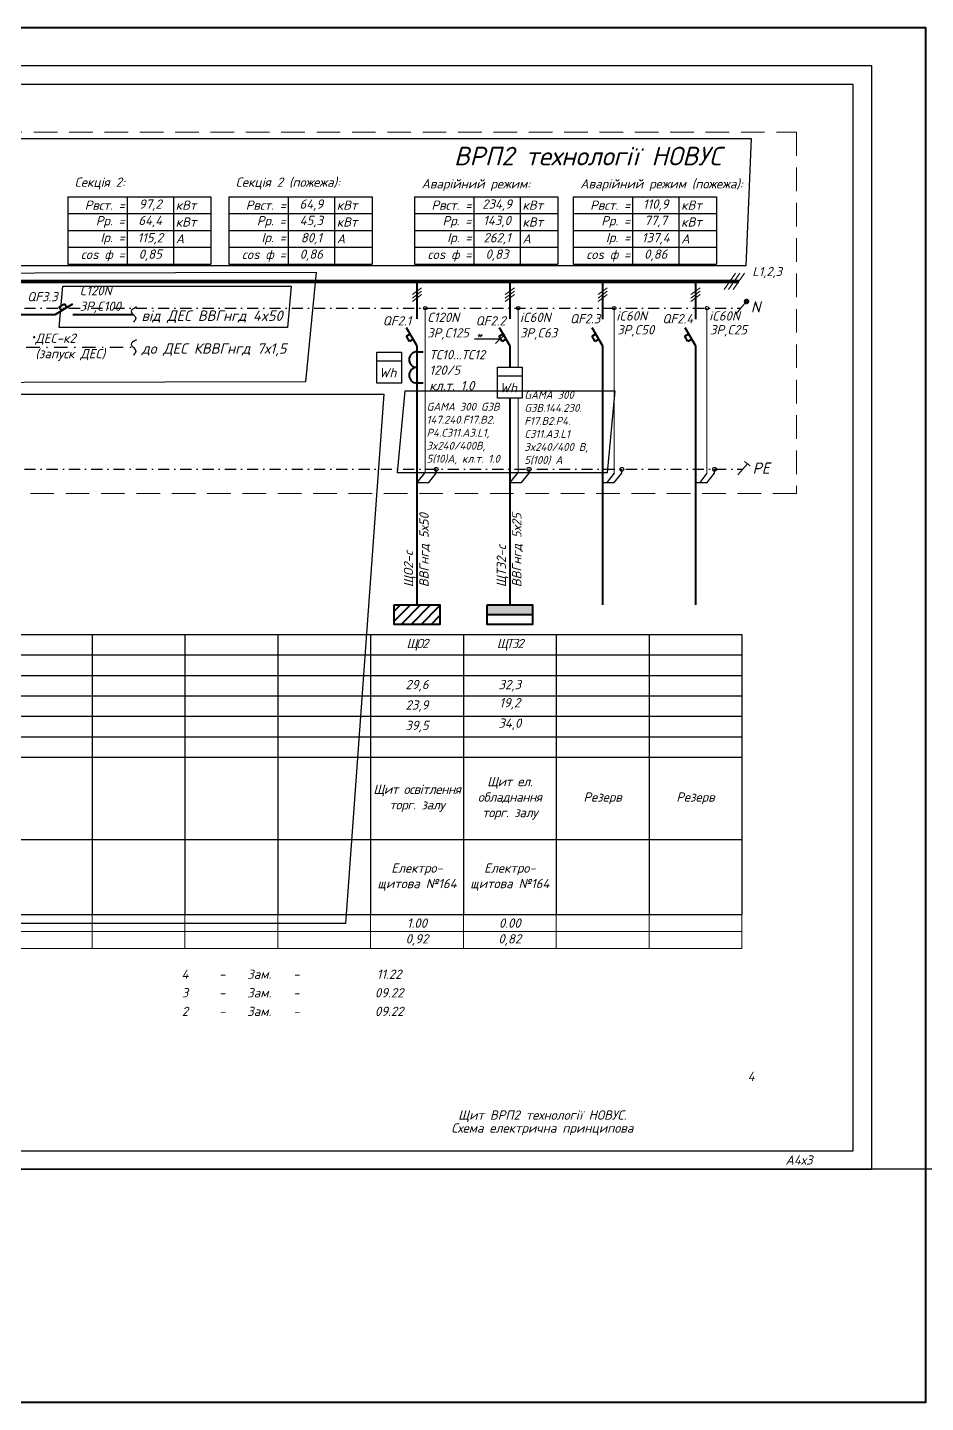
# Model space of a CAD drawing. Header units: millimetres. Extents: x -122434 to 1506205, y -201405 to 386015.
# Drawn here: x 41560 to 65749, y 148323 to 185336 of the extents above; entities that cross this region are included whole.
import ezdxf
from ezdxf.enums import TextEntityAlignment as Align

# ---------------------------------------------------------------- set-up
doc = ezdxf.new("R2010")
doc.units = ezdxf.units.MM
for name, pattern in [('DASHDOT', [25, 12, -6, 1, -6]), ('DASHDOTX2', [2, 1, -0.5, 0, -0.5]), ('DASHED', [9.525, 6.35, -3.175])]:
    doc.linetypes.add(name, pattern=pattern)
doc.layers.get('Defpoints').update_dxf_attribs({"color": 4})
for name, color, linetype in [('E_Зміни', 7, 'Continuous'), ('SO', 7, 'Continuous'), ('Схема', 7, 'Continuous')]:
    doc.layers.add(name, color=color, linetype=linetype)
doc.layers.add('Маркування електро ліній', color=7, linetype='Continuous', lineweight=18)
doc.layers.add('Рамка внешняя', color=4, linetype='Continuous', lineweight=30, plot=False)
doc.styles.add('GOST 2.304', font='isocpeui.ttf')
doc.styles.add('ICO', font='isocpeui.ttf')
doc.styles.get("Standard").update_dxf_attribs({"font": 'arial.ttf'})
doc.styles.add('ГОСТ 2.304', font='isocpeui.ttf')
doc.styles.add('СГЕНЕРИР_СТИЛЬ_7', font='isocpeui.ttf')
doc.dimstyles.new('М150', dxfattribs={"dimscale": 1, "dimtxt": 2.5, "dimasz": 2.5, "dimexe": 0, "dimexo": 2.5, "dimgap": 1, "dimtad": 1, "dimlfac": 150, "dimtxsty": 'Standard', "dimblk": 'OBLIQUE', "dimcen": 2.5, "dimadec": 0, "dimazin": 0, "dimtfac": 1, "dimtmove": 0, "dimatfit": 3, "dimldrblk": 'OBLIQUE', "dimfxl": 1, "dimarcsym": 0})

# ---------------------------------------------------------------- blocks, each defined once
blk = doc.blocks.new('*T211')
at = {"color": 0, "lineweight": -2, "transparency": 16777216}
for p, q in [((0, 0), (4000, 0)), ((0, 0), (0, -7540)), ((4000, 0), (4000, -7540)), ((6500, 0), (6500, -7540)), ((9000, 0), (9000, -7540)), ((11500, 0), (11500, -7540)), ((14000, 0), (14000, -3300)), ((16500, 0), (16500, -3300)), ((19000, 0), (19000, -7540)), ((21500, 0), (21500, -7540)), ((34000, 0), (34000, -5515)), ((36500, 0), (36500, -2200)), ((39000, 0), (39000, -1100)), ((41500, 0), (41500, -2200)), ((44000, 0), (44000, -1100)), ((46500, 0), (46500, -7540)), ((51500, 0), (51500, -3300)), ((54000, 0), (54000, -7540)), ((56500, 0), (56500, -7540)), ((0, -550), (56500, -550)), ((24000, -550), (24000, -3300)), ((26500, -550), (26500, -3300)), ((29000, -550), (29000, -7540)), ((31500, -550), (31500, -7540)), ((49000, -550), (49000, -3300)), ((0, -1100), (14000, -1100)), ((16500, -1100), (19000, -1100)), ((21500, -1100), (56500, -1100)), ((0, -1650), (56500, -1650)), ((39000, -1650), (39000, -7540)), ((44000, -1650), (44000, -3300)), ((0, -2200), (34000, -2200)), ((36500, -2200), (39000, -2200)), ((41500, -2200), (56500, -2200)), ((0, -2750), (56500, -2750)), ((36500, -2750), (36500, -7540)), ((41500, -2750), (41500, -7540)), ((0, -3300), (14000, -3300)), ((16500, -3300), (34000, -3300)), ((36500, -3300), (56500, -3300)), ((0, -5515), (11500, -5515)), ((14000, -5515), (24000, -5515)), ((14000, -5515), (14000, -7540)), ((16500, -5515), (16500, -7540)), ((24000, -5515), (24000, -7540)), ((26500, -5515), (29000, -5515)), ((26500, -5515), (26500, -7540)), ((31500, -5515), (49000, -5515)), ((44000, -5515), (44000, -7540)), ((49000, -5515), (49000, -7540)), ((51500, -5515), (56500, -5515)), ((51500, -5515), (51500, -7540)), ((0, -7540), (56500, -7540))]:
    blk.add_line(p, q, dxfattribs=at)
at = {"color": 0, "linetype": 'ByBlock', "lineweight": -2, "transparency": 16777216}
for p, q in [((4000, 0), (56500, 0)), ((24000, 0), (24000, -550)), ((26500, 0), (26500, -550)), ((29000, 0), (29000, -550)), ((31500, 0), (31500, -550)), ((49000, 0), (49000, -550)), ((14000, -1100), (16500, -1100)), ((19000, -1100), (21500, -1100)), ((39000, -1100), (39000, -1650)), ((44000, -1100), (44000, -1650)), ((34000, -2200), (36500, -2200)), ((36500, -2200), (36500, -2750)), ((39000, -2200), (41500, -2200)), ((41500, -2200), (41500, -2750)), ((14000, -3300), (16500, -3300)), ((14000, -3300), (14000, -5515)), ((16500, -3300), (16500, -5515)), ((24000, -3300), (24000, -5515)), ((26500, -3300), (26500, -5515)), ((34000, -3300), (36500, -3300)), ((44000, -3300), (44000, -5515)), ((49000, -3300), (49000, -5515)), ((51500, -3300), (51500, -5515)), ((11500, -5515), (14000, -5515)), ((24000, -5515), (26500, -5515)), ((29000, -5515), (31500, -5515)), ((34000, -5515), (34000, -7540)), ((49000, -5515), (51500, -5515))]:
    blk.add_line(p, q, dxfattribs=at)
at = {"layer": 'Defpoints', "color": 8, "linetype": 'ByBlock', "lineweight": 0, "transparency": 16777216}
for p, q in [((0, -7540), (0, -8447)), ((4000, -7540), (4000, -8447)), ((6500, -7540), (6500, -8447)), ((9000, -7540), (9000, -8447)), ((11500, -7540), (11500, -8447)), ((14000, -7540), (14000, -8447)), ((16500, -7540), (16500, -8447)), ((19000, -7540), (19000, -8447)), ((21500, -7540), (21500, -8447)), ((24000, -7540), (24000, -8447)), ((26500, -7540), (26500, -8447)), ((29000, -7540), (29000, -8447)), ((31500, -7540), (31500, -8447)), ((34000, -7540), (34000, -8447)), ((36500, -7540), (36500, -8447)), ((39000, -7540), (39000, -8447)), ((41500, -7540), (41500, -8447)), ((44000, -7540), (44000, -8447)), ((46500, -7540), (46500, -8447)), ((49000, -7540), (49000, -8447)), ((51500, -7540), (51500, -8447)), ((54000, -7540), (54000, -8447)), ((56500, -7540), (56500, -8447)), ((0, -7994), (56500, -7994)), ((0, -8447), (56500, -8447))]:
    blk.add_line(p, q, dxfattribs=at)
at = {"color": 0, "transparency": 16777216, "char_height": 250, "style": 'ГОСТ 2.304'}
for s, insert, width, attachment_point in [('Номер по плану', (2000, -275), 3880, 5), ('{\\T0.85;\\C7;ЩР1.1}', (5250, -275), 2380, 5), ('{\\T0.85;\\C7;ЩМЦ}', (7750, -275), 2380, 5), ('{\\T0.85;\\C7;ЩО1}', (10250, -275), 2380, 5), ('ЩТЗ1', (12750, -275), 2380, 5), ('ЩЗО1', (15250, -275), 2380, 5), ('{\\T0.85;\\C7;ЩРК1}', (22750, -275), 2380, 5), ('{\\T0.85;\\C7;ЩРК2}', (25250, -275), 2380, 5), ('ЩАО1', (27750, -275), 2380, 5), ('ЩАО2', (30250, -275), 2380, 5), ('{\\T0.85;\\C7;ЩО2}', (47750, -275), 2380, 5), ('{\\T0.85;\\C7;ЩТЗ2}', (50250, -275), 2380, 5), ('Тип', (2000, -825), 3880, 5), ('Рвст., кВт', (2000, -1375), 3880, 5), ('34,0', (5250, -1375), 2380, 5), ('22,0', (7750, -1375), 2380, 5), ('7,0', (10250, -1375), 2380, 5), ('69,7', (12750, -1375), 2380, 5), ('5,0', (15250, -1375), 2380, 5), ('7,5', (22750, -1375), 2380, 5), ('21,1', (25250, -1375), 2380, 5), ('1,7', (27750, -1375), 2380, 5), ('5,0', (30250, -1375), 2380, 5), ('29,6', (47750, -1375), 2380, 5), ('32,3', (50250, -1375), 2380, 5), ('Рр., кВт', (2000, -1925), 3880, 5), ('20,3', (5250, -1710), 2380, 2), ('12,7', (7750, -1710), 2380, 2), ('7,0', (10250, -1925), 2380, 5), ('33,7', (12750, -1710), 2380, 2), ('5,0', (15250, -1925), 2380, 5), ('5,2', (22750, -1710), 2380, 2), ('9,6', (25250, -1710), 2380, 2), ('1,7', (27750, -1925), 2380, 5), ('5,0', (30250, -1925), 2380, 5), ('23,9', (47750, -1925), 2380, 5), ('19,2', (50250, -1710), 2380, 2), ('Іном.', (2000, -2475), 3880, 5), ('38,7', (5250, -2260), 2380, 2), ('25,5', (7750, -2260), 2380, 2), ('11,8', (10250, -2475), 2380, 5), ('61,7', (12750, -2260), 2380, 2), ('8,5', (15250, -2475), 2380, 5), ('11,1', (22750, -2260), 2380, 2), ('20,4', (25250, -2260), 2380, 2), ('2,9', (27750, -2475), 2380, 5), ('8,3', (30250, -2475), 2380, 5), ('39,5', (47750, -2475), 2380, 5), ('34,0', (50250, -2260), 2380, 2), ('Іп', (2000, -3025), 3880, 5), ('{\\T0.95;Щит розподільчий розеток доп. приміщень}', (5250, -4408), 2380, 5), ('Щит зовнішнього освітлення Новус', (15250, -4408), 2380, 5), ("{\\T0.95;Щит розподільчий сервера, комп'ютерів}", (22750, -4408), 2380, 5), ("{\\T0.95;Щит розподільчий сервера, комп'ютерів}", (25250, -4408), 2380, 5), ('{\\T0.95;Щит аварійного освітлення (ліва частина)}', (27750, -4408), 2380, 5), ('{\\T0.95;Щит аварійного освітлення торг. залу}', (30250, -4408), 2380, 5), ('{\\C7;Зарядний пристрій\\Pпідігрів картера\\PДЕС}', (32750, -4408), 2380, 5), ('{\\T0.95;\\C7;Найменування обладнання за планом}', (2000, -4408), 3880, 5), ("{\\T0.95;Щит силовий м'ясного цеху}", (7750, -4408), 2380, 5), ('{\\T0.95;Щит ел. обладнання торг. залу}', (12750, -4408), 2380, 5), ('{\\T0.95;Щит освітлення торг. залу}', (47750, -4408), 2380, 5), ('{\\T0.95;Щит ел. обладнання торг. залу}', (50250, -4408), 2380, 5), ('{\\T0.95;Щит освітлення}', (10250, -4408), 2380, 5), ('Резерв', (17750, -4408), 2380, 5), ('Резерв', (20250, -4408), 2380, 5), ('Резерв', (35250, -4408), 2380, 5), ('Резерв', (52750, -4408), 2380, 5), ('Резерв', (55250, -4408), 2380, 5), ('Електро- щитова №161', (5250, -6528), 2380, 5), ('Приміщення №152', (7750, -6528), 2380, 5), ('Електро- щитова №161', (10250, -6528), 2380, 5), ('Приміщення №152', (12750, -6528), 2380, 5), ('Електро- щитова №161', (15250, -6528), 2380, 5), ('Електро- щитова №161', (22750, -6528), 2380, 5), ('Електро- щитова №164', (25250, -6528), 2380, 5), ('Електро- щитова №161', (27750, -6528), 2380, 5), ('Електро- щитова №164', (30250, -6528), 2380, 5), ('Електро- щитова №164', (47750, -6528), 2380, 5), ('Електро- щитова №164', (50250, -6528), 2380, 5), ('{\\T0.95;\\C7;Місце встановлення}', (2000, -6528), 3880, 5)]:
    blk.add_mtext(s, dxfattribs=dict(at, insert=insert, width=width, attachment_point=attachment_point))
at = {"color": 7, "true_color": 0xffffff, "transparency": 16777216, "char_height": 250, "attachment_point": 5, "style": 'ГОСТ 2.304'}
for s, insert, width in [('Кп', (2000, -7767), 3880), ('1,00', (15250, -7767), 2380), ('0.00', (27750, -7767), 2380), ('0.00', (30250, -7767), 2380), ('1.00', (47750, -7767), 2380), ('0.00', (50250, -7767), 2380), ('cos ф', (2000, -8220), 3880), ('0,90', (10250, -8220), 2380), ('0,90', (15250, -8220), 2380), ('0,90', (27750, -8220), 2380), ('0,92', (30250, -8220), 2380), ('0,92', (47750, -8220), 2380), ('0,82', (50250, -8220), 2380)]:
    blk.add_mtext(s, dxfattribs=dict(at, insert=insert, width=width))
blk = doc.blocks.new('*U160')
at = {"color": 0, "lineweight": 40}
for p, q in [((0, 0), (0, -1005)), ((-284, -1468), (-180, -1408)), ((-204, -1607), (-284, -1468)), ((0, -1720), (-280, -1240)), ((-100, -1547), (-204, -1607))]:
    blk.add_line(p, q, dxfattribs=at)
at = {"color": 0, "lineweight": 13}
for p, q in [((-124, -348), (124, -163)), ((-124, -441), (124, -256)), ((-124, -533), (124, -348))]:
    blk.add_line(p, q, dxfattribs=at)
at = {"color": 0, "lineweight": 9}
for p, q in [((311, -711), (311, -1240)), ((311, -1240), (311, -1720)), ((311, -2461), (311, -1720)), ((311, -2941), (311, -2461)), ((311, -5151), (311, -2941))]:
    blk.add_line(p, q, dxfattribs=at)
at = {"lineweight": 40}
for p, q in [((0, -1720), (0, -2226)), ((0, -2226), (0, -2941)), ((0, -2941), (0, -4529))]:
    blk.add_line(p, q, dxfattribs=at)
at = {"color": 0}
blk.add_circle((311, -711), 46.3, dxfattribs=at)
at = {"color": 0, "lineweight": 40}
blk.add_point((-37, -1659), dxfattribs=at)
at = {"style": 'ГОСТ 2.304'}
blk.add_attdef('QF', text='', height=250, dxfattribs=at).set_placement((-61, -997), align=Align.MIDDLE_RIGHT)
at = {"lineweight": 50, "style": 'ГОСТ 2.304'}
for tag, p in [('ТYPE', (369, -1046)), ('CURRENT', (391, -1419))]:
    blk.add_attdef(tag, p, '', height=250, dxfattribs=at)
blk = doc.blocks.new('_Oblique')
at = {"color": 0, "linetype": 'ByBlock', "lineweight": -2}
blk.add_line((-0.5, -0.5), (0.5, 0.5), dxfattribs=at)
blk = doc.blocks.new('Рамка А4х3')
at = {"lineweight": 40}
for p, q in [((4.94, 90), (4.94, 155)), ((4.94, 155), (19.94, 155)), ((9.94, 155), (9.94, 90)), ((9.94, 145), (19.94, 145)), ((9.94, 130), (19.94, 130)), ((9.94, 110), (19.94, 110)), ((19.94, 90), (4.94, 90))]:
    blk.add_line(p, q, dxfattribs=at)
at = {"lineweight": 25}
blk.add_line((14.94, 90), (14.94, 155), dxfattribs=at)
at = {"linetype": 'Continuous', "lineweight": 60}
for p, q in [((8, 5), (8, 90)), ((8, 90), (20, 90)), ((8, 90), (20, 90)), ((13, 5), (13, 90)), ((8, 65), (20, 65)), ((8, 30), (20, 30)), ((20, 5), (8, 5))]:
    blk.add_line(p, q, dxfattribs=at)
at = {"lineweight": 30, "ltscale": 100}
blk.add_lwpolyline([(20, 5), (625, 5), (625, 292), (20, 292)], close=True, dxfattribs=at)
at = {"layer": 'Рамка внешняя', "ltscale": 100}
blk.add_lwpolyline([(0, 0), (630, 0), (630, 297), (0, 297)], close=True, dxfattribs=at)
at = {"linetype": 'Continuous', "lineweight": 25, "style": 'СГЕНЕРИР_СТИЛЬ_7'}
for s, width, p in [('Погоджено', 0.8, (7.44, 101.27)), ('Зам. інв. №', 0.8, (10.5, 77.5)), ('Інв. № ор.', 0.7, (10.5, 17.5))]:
    blk.add_text(s, height=3, rotation=90, dxfattribs=dict(at, width=width)).set_placement(p, align=Align.MIDDLE_CENTER)
blk.add_text('Підпис і дата', height=3, rotation=90, dxfattribs=at).set_placement((10.5, 47.5), align=Align.MIDDLE_CENTER)
at = {"layer": 'Схема', "linetype": 'Continuous', "style": 'ГОСТ 2.304'}
blk.add_text('А4х3', height=2.5, dxfattribs=at).set_placement((606.77, 1.24))
blk = doc.blocks.new('*T234')
at = {"color": 0, "lineweight": -2, "transparency": 16777216}
for p, q in [((0, 0), (3860, 0)), ((0, 0), (0, -1813)), ((1600, 0), (1600, -1360)), ((3860, 0), (3860, -1813)), ((0, -453), (3860, -453)), ((0, -907), (3860, -907)), ((2850, -907), (2850, -1813)), ((0, -1360), (1600, -1360)), ((2850, -1360), (3860, -1360)), ((0, -1813), (3860, -1813))]:
    blk.add_line(p, q, dxfattribs=at)
at = {"color": 0, "linetype": 'ByBlock', "lineweight": -2, "transparency": 16777216}
for p, q in [((2850, 0), (2850, -907)), ((1600, -1360), (2850, -1360)), ((1600, -1360), (1600, -1813))]:
    blk.add_line(p, q, dxfattribs=at)
at = {"color": 0, "transparency": 16777216, "char_height": 250, "style": 'ГОСТ 2.304'}
for s, insert, width, attachment_point in [('Рвст. =', (1540, -227), 1480, 6), ('234,9', (2225, -227), 1130, 5), ('кВт', (2910, -227), 890, 4), ('Рр. =', (1540, -680), 1480, 6), ('143,0', (2225, -513), 1130, 2), ('кВт', (2910, -680), 890, 4), ('Ір. =', (1540, -1133), 1480, 6), ('262,1', (2225, -1133), 1130, 5), ('А', (2910, -1133), 890, 4), ('сos ф =', (1540, -1587), 1480, 6), ('0,83', (2225, -1420), 1130, 2)]:
    blk.add_mtext(s, dxfattribs=dict(at, insert=insert, width=width, attachment_point=attachment_point))
blk = doc.blocks.new('*T233')
at = {"color": 0, "lineweight": -2, "transparency": 16777216}
for p, q in [((0, 0), (3860, 0)), ((0, 0), (0, -1813)), ((1600, 0), (1600, -1360)), ((3860, 0), (3860, -1813)), ((0, -453), (3860, -453)), ((0, -907), (3860, -907)), ((2850, -907), (2850, -1813)), ((0, -1360), (1600, -1360)), ((2850, -1360), (3860, -1360)), ((0, -1813), (3860, -1813))]:
    blk.add_line(p, q, dxfattribs=at)
at = {"color": 0, "linetype": 'ByBlock', "lineweight": -2, "transparency": 16777216}
for p, q in [((2850, 0), (2850, -907)), ((1600, -1360), (2850, -1360)), ((1600, -1360), (1600, -1813))]:
    blk.add_line(p, q, dxfattribs=at)
at = {"color": 0, "transparency": 16777216, "char_height": 250, "style": 'ГОСТ 2.304'}
for s, insert, width, attachment_point in [('Рвст. =', (1540, -227), 1480, 6), ('97,2', (2225, -227), 1130, 5), ('кВт', (2910, -227), 890, 4), ('Рр. =', (1540, -680), 1480, 6), ('64,4', (2225, -513), 1130, 2), ('кВт', (2910, -680), 890, 4), ('Ір. =', (1540, -1133), 1480, 6), ('115,2', (2225, -1133), 1130, 5), ('А', (2910, -1133), 890, 4), ('сos ф =', (1540, -1587), 1480, 6), ('0,85', (2225, -1420), 1130, 2)]:
    blk.add_mtext(s, dxfattribs=dict(at, insert=insert, width=width, attachment_point=attachment_point))
blk = doc.blocks.new('*T229')
at = {"color": 0, "lineweight": -2, "transparency": 16777216}
for p, q in [((0, 0), (3860, 0)), ((0, 0), (0, -1813)), ((1600, 0), (1600, -1360)), ((3860, 0), (3860, -1813)), ((0, -453), (3860, -453)), ((0, -907), (3860, -907)), ((2850, -907), (2850, -1813)), ((0, -1360), (1600, -1360)), ((2850, -1360), (3860, -1360)), ((0, -1813), (3860, -1813))]:
    blk.add_line(p, q, dxfattribs=at)
at = {"color": 0, "linetype": 'ByBlock', "lineweight": -2, "transparency": 16777216}
for p, q in [((2850, 0), (2850, -907)), ((1600, -1360), (2850, -1360)), ((1600, -1360), (1600, -1813))]:
    blk.add_line(p, q, dxfattribs=at)
at = {"color": 0, "transparency": 16777216, "char_height": 250, "style": 'ГОСТ 2.304'}
for s, insert, width, attachment_point in [('Рвст. =', (1540, -227), 1480, 6), ('110,9', (2225, -227), 1130, 5), ('кВт', (2910, -227), 890, 4), ('Рр. =', (1540, -680), 1480, 6), ('77,7', (2225, -513), 1130, 2), ('кВт', (2910, -680), 890, 4), ('Ір. =', (1540, -1133), 1480, 6), ('137,4', (2225, -1133), 1130, 5), ('А', (2910, -1133), 890, 4), ('сos ф =', (1540, -1587), 1480, 6), ('0,86', (2225, -1420), 1130, 2)]:
    blk.add_mtext(s, dxfattribs=dict(at, insert=insert, width=width, attachment_point=attachment_point))
blk = doc.blocks.new('*T231')
at = {"color": 0, "lineweight": -2, "transparency": 16777216}
for p, q in [((0, 0), (3860, 0)), ((0, 0), (0, -1813)), ((1600, 0), (1600, -1360)), ((3860, 0), (3860, -1813)), ((0, -453), (3860, -453)), ((0, -907), (3860, -907)), ((2850, -907), (2850, -1813)), ((0, -1360), (1600, -1360)), ((2850, -1360), (3860, -1360)), ((0, -1813), (3860, -1813))]:
    blk.add_line(p, q, dxfattribs=at)
at = {"color": 0, "linetype": 'ByBlock', "lineweight": -2, "transparency": 16777216}
for p, q in [((2850, 0), (2850, -907)), ((1600, -1360), (2850, -1360)), ((1600, -1360), (1600, -1813))]:
    blk.add_line(p, q, dxfattribs=at)
at = {"color": 0, "transparency": 16777216, "char_height": 250, "style": 'ГОСТ 2.304'}
for s, insert, width, attachment_point in [('Рвст. =', (1540, -227), 1480, 6), ('64,9', (2225, -227), 1130, 5), ('кВт', (2910, -227), 890, 4), ('Рр. =', (1540, -680), 1480, 6), ('45,3', (2225, -513), 1130, 2), ('кВт', (2910, -680), 890, 4), ('Ір. =', (1540, -1133), 1480, 6), ('80,1', (2225, -1133), 1130, 5), ('А', (2910, -1133), 890, 4), ('сos ф =', (1540, -1587), 1480, 6), ('0,86', (2225, -1420), 1130, 2)]:
    blk.add_mtext(s, dxfattribs=dict(at, insert=insert, width=width, attachment_point=attachment_point))

msp = doc.modelspace()

# ---------------------------------------------------------------- hatches: boundary and pattern name
at = {"lineweight": 40}
h = msp.add_hatch(dxfattribs=at)
h.set_pattern_fill('ANSI31', color=256, scale=60)
h.set_pattern_definition([(45, (112841.53, -755812.3), (-134.70384, 134.70384), [])])
h.paths.add_polyline_path([(52665, 169269), (52665, 169795), (51439, 169795), (51439, 169269)])
h = msp.add_hatch(color=256, dxfattribs=at)
h.dxf.hatch_style = 1
h.paths.add_polyline_path([(55165, 169795), (53939, 169795), (53939, 169532), (55165, 169532)])

# ---------------------------------------------------------------- linework, layer by layer
at = {"lineweight": 40, "ltscale": 300}
for p, q in [((52052, 178494), (52052, 177490)), ((54552, 178494), (54552, 177490)), ((42303, 177615), (42783, 177895)), ((42417, 177819), (42555, 177899)), ((42477, 177715), (42417, 177819)), ((42555, 177899), (42615, 177795)), ((51768, 177026), (51872, 177086)), ((51848, 176888), (51768, 177026)), ((52052, 176774), (51772, 177254)), ((51952, 176948), (51848, 176888)), ((54268, 177026), (54372, 177086)), ((54348, 176888), (54268, 177026)), ((54552, 176774), (54272, 177254)), ((54452, 176948), (54348, 176888)), ((52052, 176774), (52052, 176190)), ((54552, 176774), (54552, 176190)), ((52052, 176190), (52052, 173965)), ((54552, 175357), (54552, 173965)), ((52052, 173965), (52052, 169795)), ((54552, 173965), (54552, 169795)), ((57052, 173965), (57052, 169795)), ((59552, 173965), (59552, 169795)), ((53939, 169532), (55165, 169532))]:
    msp.add_line(p, q, dxfattribs=at)
at = {"lineweight": 15, "ltscale": 300}
for p, q in [((60628, 178720), (60322, 178284)), ((60752, 178720), (60446, 178284)), ((60876, 178720), (60571, 178284))]:
    msp.add_line(p, q, dxfattribs=at)
at = {"lineweight": 13, "ltscale": 300}
for p, q in [((51928, 178146), (52176, 178331)), ((51928, 178054), (52176, 178239)), ((51928, 177961), (52176, 178146)), ((54428, 178146), (54676, 178331)), ((54428, 178054), (54676, 178239)), ((54428, 177961), (54676, 178146))]:
    msp.add_line(p, q, dxfattribs=at)
at = {"color": 0, "linetype": 'DASHDOTX2', "ltscale": 300}
msp.add_line((9071, 177783), (60774, 177783), dxfattribs=at)
at = {"lineweight": 9, "ltscale": 300}
for p, q in [((52276, 176357), (52276, 177783)), ((54776, 176357), (54776, 177783)), ((52276, 176190), (52276, 176357)), ((52276, 173364), (52276, 176190)), ((54776, 176190), (54776, 176357)), ((54776, 173364), (54776, 175357))]:
    msp.add_line(p, q, dxfattribs=at)
at = {"color": 7, "lineweight": 40, "ltscale": 300}
for p, q in [((52052, 176607), (52216, 176607)), ((52052, 175767), (52222, 175767))]:
    msp.add_line(p, q, dxfattribs=at)
at = {"lineweight": 30, "ltscale": 300}
for p, q in [((50973, 176367), (51633, 176367)), ((54222, 175961), (54882, 175961))]:
    msp.add_line(p, q, dxfattribs=at)
at = {"linetype": 'DASHDOTX2', "ltscale": 300}
msp.add_line((9071, 173444), (60823, 173445), dxfattribs=at)
at = {"ltscale": 300}
for p, q in [((52276, 173364), (52052, 173084)), ((52367, 173084), (52569, 173344)), ((52569, 173344), (52569, 173444)), ((54776, 173364), (54552, 173084)), ((54867, 173084), (55069, 173344)), ((55069, 173344), (55069, 173444)), ((57363, 173343), (57166, 173084)), ((57367, 173084), (57569, 173344)), ((57569, 173344), (57569, 173444)), ((59863, 173343), (59666, 173084)), ((59867, 173084), (60069, 173344)), ((60069, 173344), (60069, 173444)), ((52043, 173084), (52367, 173084)), ((54543, 173084), (54867, 173084)), ((57043, 173084), (57367, 173084)), ((59543, 173084), (59867, 173084))]:
    msp.add_line(p, q, dxfattribs=at)
msp.add_xline((1302, 154602), (-1, 0))
at = {"color": 6, "lineweight": 40}
msp.add_lwpolyline([(444, 185336), (65749, 185336), (65749, 148323), (444, 148323)], close=True, dxfattribs=at)
at = {"linetype": 'DASHED', "lineweight": 18, "ltscale": 100}
msp.add_lwpolyline([(8392, 182521), (62275, 182521), (62275, 172795), (8392, 172795)], close=True, dxfattribs=at)
at = {"color": 0, "lineweight": 40, "ltscale": 100, "const_width": 100}
msp.add_lwpolyline([(30932, 178494), (60723, 178502)], dxfattribs=at)
at = {"lineweight": 9, "ltscale": 100, "const_width": 75}
msp.add_lwpolyline([(60891, 177961, 1), (60966, 177961, 1)], format="xyb", close=True, dxfattribs=at)
at = {"lineweight": 20, "ltscale": 100}
for points in [[(60902, 177933), (60646, 177633)], [(60951, 173595), (60694, 173295)], [(60947, 173598), (61028, 173534), (60874, 173655)]]:
    msp.add_lwpolyline(points, dxfattribs=at)
at = {"lineweight": 40, "ltscale": 300}
for points in [[(41161, 177615), (42303, 177615)], [(42783, 177615), (44403, 177615)]]:
    msp.add_lwpolyline(points, dxfattribs=at)
at = {"lineweight": 30, "ltscale": 100}
for points in [[(50973, 176595), (51633, 176595), (51633, 175762), (50973, 175762)], [(54222, 176190), (54882, 176190), (54882, 175357), (54222, 175357)]]:
    msp.add_lwpolyline(points, close=True, dxfattribs=at)
at = {"lineweight": 40, "ltscale": 100}
for points in [[(51439, 169795), (52665, 169795), (52665, 169269), (51439, 169269)], [(53939, 169795), (55165, 169795), (55165, 169269), (53939, 169269)]]:
    msp.add_lwpolyline(points, close=True, dxfattribs=at)
for centre, radius in [((52276, 177783), 46.3), ((54776, 177783), 46.3), ((52569, 173444), 51.8), ((55069, 173444), 51.8), ((57569, 173444), 51.8), ((60069, 173444), 51.8)]:
    msp.add_circle(centre, radius)
at = {"color": 7, "lineweight": 40}
for centre in [(52052, 176396), (52052, 175977)]:
    msp.add_arc(centre, 211, 90, 270, dxfattribs=at)
at = {"color": 7}
for points in [[(44493, 177813), (44349, 177691), (44477, 177510), (44413, 177404)], [(44493, 176928), (44349, 176806), (44477, 176625), (44413, 176519)]]:
    msp.add_spline(points, degree=3, dxfattribs=at)
at = {"lineweight": 40}
for p in [(41736, 177000), (52015, 176836), (54515, 176836)]:
    msp.add_point(p, dxfattribs=at)
at = {"layer": 'E_Зміни', "color": 1}
for points in [[(8750, 182350), (61050, 182350), (60908, 178919), (8608, 178919)], [(34169, 178714), (49338, 178746), (49045, 175795), (33876, 175763)], [(42516, 178370), (48664, 178370), (48565, 177259), (42416, 177259)], [(38576, 175470), (51155, 175470), (50125, 161220), (37546, 161220)]]:
    msp.add_lwpolyline(points, close=True, dxfattribs=at)
at = {"layer": 'E_Зміни', "color": 1, "elevation": 0}
msp.add_lwpolyline([(51734, 175558), (57380, 175558), (57176, 173350), (51530, 173350)], close=True, dxfattribs=at)
at = {"layer": 'SO', "color": 7, "linetype": 'DASHDOT', "lineweight": 30, "ltscale": 30}
msp.add_lwpolyline([(41529, 176730), (44403, 176730)], dxfattribs=at)

# ---------------------------------------------------------------- block references
at = {"xscale": 100, "yscale": 100, "zscale": 100}
msp.add_blockref('Рамка А4х3', (1302, 154602), dxfattribs=at)
for name, p in [('*T233', (42643, 180781)), ('*T231', (46981, 180781)), ('*T234', (51983, 180781)), ('*T229', (56258, 180781)), ('*T211', (4302, 168995))]:
    msp.add_blockref(name, p)
at = {"lineweight": 50}
for p, values in [((57052, 178494), {'QF': 'QF2.3', 'ТYPE': 'iC60N', 'CURRENT': '3P,C50'}), ((59552, 178494), {'QF': 'QF2.4', 'ТYPE': 'iC60N', 'CURRENT': '3P,C25'})]:
    msp.add_blockref('*U160', p, dxfattribs=at).add_auto_attribs(values)

# ---------------------------------------------------------------- texts
at = {"color": 0, "lineweight": 40}
for s, height, style, p in [('ВРП2 технології НОВУС', 500, 'GOST 2.304', (53048, 181625, 0)), ('від ДЕС ВВГнгд 4x50 ', 281.25, 'ГОСТ 2.304', (44632, 177438)), ('до ДЕС КВВГнгд 7х1,5 ', 281.25, 'ГОСТ 2.304', (44632, 176554))]:
    msp.add_text(s, height=height, dxfattribs=dict(at, style=style)).set_placement(p)
at = {"lineweight": 9, "style": 'ICO'}
for s, height, p in [('L1,2,3', 243.1, (61084, 178646)), ('N', 300, (61043, 177664)), ('PE', 300, (61092, 173326))]:
    msp.add_text(s, height=height, dxfattribs=at).set_placement(p)
at = {"lineweight": 40}
for s, style, p in [('QF3.3', 'GOST 2.304', (41551, 177965, 0)), ('QF2.1', 'GOST 2.304', (51129, 177315)), ('QF2.2', 'GOST 2.304', (53629, 177315)), ('*', 'GOST 2.304', (53642, 176942, 0)), ('Wh', 'ГОСТ 2.304', (51031, 175920)), ('Wh', 'ГОСТ 2.304', (54280, 175514))]:
    msp.add_text(s, height=250, dxfattribs=dict(at, style=style)).set_placement(p)
at = {"ltscale": 100, "attachment_point": 1}
for s, width, insert, char_height, style in [('Секція 2:', 4941.25, (42832, 181298), 250, 'ГОСТ 2.304'), ('Секція 2 (пожежа):', 4941.25, (47170, 181298), 250, 'ГОСТ 2.304'), ('Аварійний режим:', 4941.25, (52173, 181254), 250, 'ГОСТ 2.304'), ('Аварійний режим (пожежа):', 4941.25, (56447, 181254), 250, 'ГОСТ 2.304'), ('ТС10...ТС12\\P120/5 \\Pкл.т. 1.0', 1652.14, (52385, 176654, 0), 250, 'ГОСТ 2.304'), ('{\\C7;GAMA 300 G3В.144.230.\\PF17.В2.P4.\\PC311.A3.L1\\P3x240/400 В, 5(100) А}', 1925.02, (54944, 175550, 0), 210, 'GOST 2.304'), ('{\\C7;GAMA 300 G3B 147.240.F17.B2.\\PP4.C311.A3.L1, 3x240/400В, 5(10)А, кл.т. 1.0}', 2227.75, (52311, 175234), 210, 'GOST 2.304')]:
    msp.add_mtext_dynamic_manual_height_columns(s, width=width, gutter_width=1250, heights=[0], dxfattribs=dict(at, insert=insert, char_height=char_height, style=style))
at = {"lineweight": 15, "char_height": 250, "width": 1265.99, "attachment_point": 1, "style": 'ГОСТ 2.304'}
for s, insert in [('{\\C7;C120N\\P3P,C100}', (42964, 178376, 0)), ('{\\C7;C120N\\P3P,C125}', (52326, 177659, 0)), ('{\\C7;iC60N\\P3P,C63}', (54826, 177659, 0))]:
    msp.add_mtext(s, dxfattribs=dict(at, insert=insert))
at = {"linetype": 'Continuous', "insert": (41773, 176730), "char_height": 250, "width": 4000, "attachment_point": 4, "style": 'ГОСТ 2.304'}
msp.add_mtext('\\pxt12;ДЕС-к2\\P(запуск ДЕС)', dxfattribs=at)
at = {"linetype": 'Continuous', "char_height": 250, "width": 4000, "attachment_point": 4, "rotation": 90, "style": 'ГОСТ 2.304'}
for s, insert in [('ЩО2-c\\P\\pxt12;ВВГнгд 5х50', (52052, 170270)), ('ЩТЗ2-c\\P\\pxt12;ВВГнгд 5х25', (54552, 170270))]:
    msp.add_mtext(s, dxfattribs=dict(at, insert=insert))
at = {"linetype": 'Continuous', "lineweight": 25, "char_height": 250, "attachment_point": 5, "line_spacing_factor": 0.84, "style": 'GOST 2.304'}
for s, insert, width in [('{\\C7;4}', (61052, 157102), 1500), ('\\pi250;Щит ВРП2 технології НОВУС. \\PСхема електрична принципова', (55302, 155852), 7000)]:
    msp.add_mtext(s, dxfattribs=dict(at, insert=insert, width=width))
at = {"layer": 'E_Зміни', "linetype": 'Continuous', "lineweight": 25, "char_height": 250, "width": 1000, "attachment_point": 5, "line_spacing_factor": 0.84, "style": 'GOST 2.304'}
for s, insert in [('{\\C7;4}', (45802, 159852)), ('{\\C7;Зам.}', (47802, 159852)), ('{\\C7;11.22}', (51302, 159852)), ('{\\C7;-}', (46802, 159852)), ('{\\C7;-}', (48802, 159852)), ('{\\C7;3}', (45802, 159352)), ('{\\C7;-}', (46802, 159352)), ('{\\C7;Зам.}', (47802, 159352)), ('{\\C7;-}', (48802, 159352)), ('{\\C7;-}', (48802, 159352)), ('{\\C7;09.22}', (51302, 159352)), ('{\\C7;2}', (45802, 158852)), ('{\\C7;-}', (46802, 158852)), ('{\\C7;Зам.}', (47802, 158852)), ('{\\C7;-}', (48802, 158852)), ('{\\C7;09.22}', (51302, 158852))]:
    msp.add_mtext(s, dxfattribs=dict(at, insert=insert))

# ---------------------------------------------------------------- leaders
at = {"layer": 'Маркування електро ліній'}
msp.add_leader([(54296, 176951, 0), (53599, 176951, 0)], dimstyle='М150', override={"dimasz": 250, "dimtad": 0}, dxfattribs=at)

doc.saveas('drawing.dxf')
